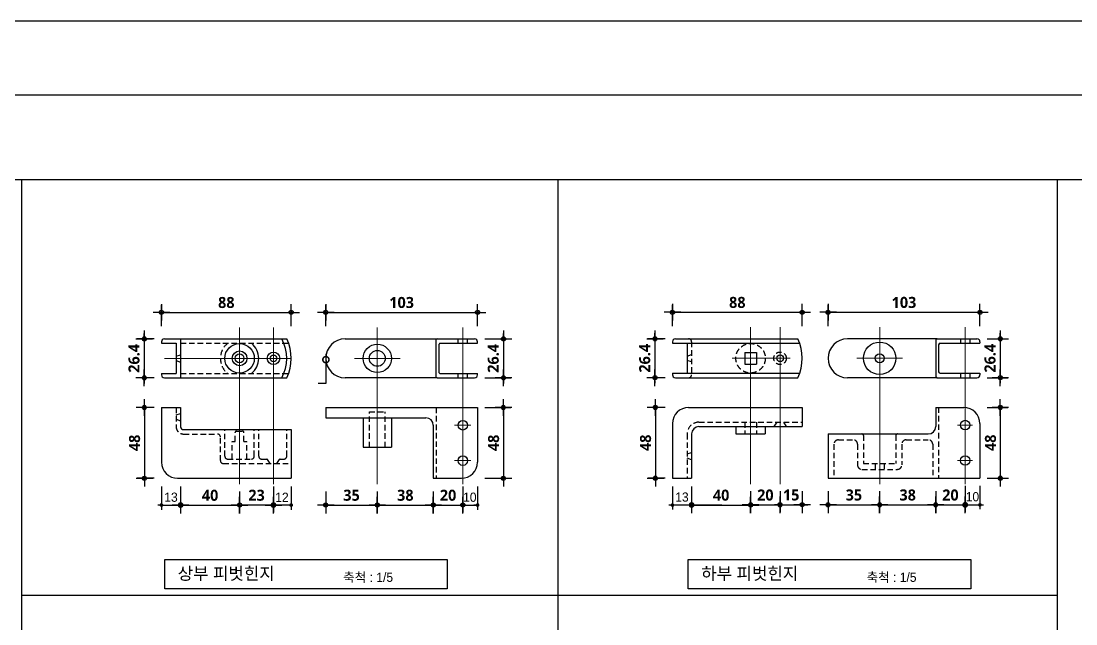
# Model space of a CAD drawing. Header units: millimetres. Extents: x 0 to 8400, y 0 to 5940.
# Drawn here: x 3390 to 6252, y 4305 to 5940 of the extents above; entities that cross this region are included whole.
import ezdxf

# ---------------------------------------------------------------- set-up
doc = ezdxf.new("R2010")
doc.units = ezdxf.units.MM
doc.header["$LTSCALE"] = 10
doc.linetypes.add('CENTER', pattern=[65, 60, -2, 1, -2])
doc.linetypes.add('HID', pattern=[2.3, 1.5, -0.8])
doc.layers.get('DEFPOINTS').update_dxf_attribs({"color": 181})
for name, color, linetype in [('A-ANNO-GRA1', 7, 'Continuous'), ('A-ANNO-SYMB', 7, 'Continuous'), ('A-ANNO-TEXT1', 7, 'Continuous'), ('A-ST-AXIS-DIM', 7, 'Continuous'), ('DIM', 4, 'Continuous'), ('HID', 7, 'HID'), ('부자재', 4, 'Continuous'), ('치수', 1, 'Continuous'), ('해치', 8, 'Continuous')]:
    doc.layers.add(name, color=color, linetype=linetype)
doc.layers.add('중심선', color=1, linetype='CENTER', lineweight=9)
doc.styles.add('2020음성 1차', font='NanumGothicBold.ttf')
doc.styles.add('HY태고딕', font='')
doc.styles.get('HY태고딕').set_extended_font_data('HY울릉도L')
doc.dimstyles.new('NDIM10', dxfattribs={"dimscale": 10, "dimtxt": 3, "dimasz": 0.75, "dimexe": 2, "dimexo": 2, "dimgap": 1, "dimtad": 1, "dimdec": 1, "dimdsep": 46, "dimtxsty": '2020음성 1차', "dimblk": 'Z_DOT', "dimcen": 3, "dimdle": 3, "dimclrd": 7, "dimclre": 7, "dimclrt": 3, "dimadec": 0, "dimazin": 0, "dimtfac": 1, "dimtdec": 1, "dimtix": 1, "dimtmove": 2, "dimatfit": 3, "dimfxl": 1, "dimtolj": 1, "dimtzin": 0, "dimarcsym": 0})

# ---------------------------------------------------------------- blocks, each defined once
blk = doc.blocks.new('_DotSmall')
at = {"color": 0, "linetype": 'ByBlock', "const_width": 0.5}
blk.add_lwpolyline([(-0.0625, 0, 1), (0.0625, 0, 1)], format="xyb", close=True, dxfattribs=at)
blk = doc.blocks.new('Z_DOT')
at = {"layer": 'DIM', "color": 0}
for p, q in [((-3, 0), (3, 0)), ((0, -3), (0, 3))]:
    blk.add_line(p, q, dxfattribs=at)
for radius in [0.75, 0.375]:
    blk.add_circle((0, 0), radius, dxfattribs=at)
blk = doc.blocks.new('*D8633')
at = {"layer": 'A-ST-AXIS-DIM', "color": 7, "lineweight": -2}
for p, q in [((5871.3, 4664.8), (5871.3, 4607.6)), ((5951.3, 4664.8), (5951.3, 4607.6)), ((5878.8, 4627.6), (5943.8, 4627.6))]:
    blk.add_line(p, q, dxfattribs=at)
at = {"layer": 'DEFPOINTS', "color": 0}
for p in [(5871.3, 4684.8), (5951.3, 4684.8), (5951.3, 4627.6)]:
    blk.add_point(p, dxfattribs=at)
at = {"layer": 'A-ST-AXIS-DIM', "color": 7, "linetype": 'ByBlock', "lineweight": -2, "xscale": 7.5, "yscale": 7.5, "zscale": 7.5, "rotation": 180}
blk.add_blockref('Z_DOT', (5871.3, 4627.6), dxfattribs=at)
at = {"layer": 'A-ST-AXIS-DIM', "color": 7, "linetype": 'ByBlock', "lineweight": -2, "xscale": 7.5, "yscale": 7.5, "zscale": 7.5}
blk.add_blockref('Z_DOT', (5951.3, 4627.6), dxfattribs=at)
at = {"layer": 'A-ST-AXIS-DIM', "color": 3, "insert": (5911.3, 4654.1), "char_height": 30, "attachment_point": 5, "style": '2020음성 1차'}
blk.add_mtext('\\A1;20', dxfattribs=at)
blk = doc.blocks.new('*D8634')
at = {"layer": 'A-ST-AXIS-DIM', "color": 7, "lineweight": -2}
for p, q in [((5719.3, 4664.4), (5719.3, 4607.6)), ((5871.3, 4664.8), (5871.3, 4607.6)), ((5726.8, 4627.6), (5863.8, 4627.6))]:
    blk.add_line(p, q, dxfattribs=at)
at = {"layer": 'DEFPOINTS', "color": 0}
for p in [(5719.3, 4684.4), (5871.3, 4684.8), (5871.3, 4627.6)]:
    blk.add_point(p, dxfattribs=at)
at = {"layer": 'A-ST-AXIS-DIM', "color": 7, "linetype": 'ByBlock', "lineweight": -2, "xscale": 7.5, "yscale": 7.5, "zscale": 7.5, "rotation": 180}
blk.add_blockref('Z_DOT', (5719.3, 4627.6), dxfattribs=at)
at = {"layer": 'A-ST-AXIS-DIM', "color": 7, "linetype": 'ByBlock', "lineweight": -2, "xscale": 7.5, "yscale": 7.5, "zscale": 7.5}
blk.add_blockref('Z_DOT', (5871.3, 4627.6), dxfattribs=at)
at = {"layer": 'A-ST-AXIS-DIM', "color": 3, "insert": (5795.3, 4654.2), "char_height": 30, "attachment_point": 5, "style": '2020음성 1차'}
blk.add_mtext('\\A1;38', dxfattribs=at)
blk = doc.blocks.new('*D8635')
at = {"layer": 'A-ST-AXIS-DIM', "color": 7, "lineweight": -2}
for p, q in [((5579.3, 4664.4), (5579.3, 4607.6)), ((5719.3, 4664.8), (5719.3, 4607.6)), ((5586.8, 4627.6), (5711.8, 4627.6))]:
    blk.add_line(p, q, dxfattribs=at)
at = {"layer": 'DEFPOINTS', "color": 0}
for p in [(5579.3, 4684.4), (5719.3, 4684.8), (5719.3, 4627.6)]:
    blk.add_point(p, dxfattribs=at)
at = {"layer": 'A-ST-AXIS-DIM', "color": 7, "linetype": 'ByBlock', "lineweight": -2, "xscale": 7.5, "yscale": 7.5, "zscale": 7.5, "rotation": 180}
blk.add_blockref('Z_DOT', (5579.3, 4627.6), dxfattribs=at)
at = {"layer": 'A-ST-AXIS-DIM', "color": 7, "linetype": 'ByBlock', "lineweight": -2, "xscale": 7.5, "yscale": 7.5, "zscale": 7.5}
blk.add_blockref('Z_DOT', (5719.3, 4627.6), dxfattribs=at)
at = {"layer": 'A-ST-AXIS-DIM', "color": 3, "insert": (5649.3, 4654.2), "char_height": 30, "attachment_point": 5, "style": '2020음성 1차'}
blk.add_mtext('\\A1;35', dxfattribs=at)
blk = doc.blocks.new('*D8636')
at = {"layer": 'A-ST-AXIS-DIM', "color": 7, "lineweight": -2}
for p, q in [((6011.3, 4891.9), (6066.6, 4891.9)), ((6046.6, 4884.4), (6046.6, 4707.4)), ((6011.3, 4699.9), (6066.6, 4699.9))]:
    blk.add_line(p, q, dxfattribs=at)
at = {"layer": 'DEFPOINTS', "color": 0}
for p in [(5991.3, 4891.9), (5991.3, 4699.9), (6046.6, 4699.9)]:
    blk.add_point(p, dxfattribs=at)
at = {"layer": 'A-ST-AXIS-DIM', "color": 7, "linetype": 'ByBlock', "lineweight": -2, "xscale": 7.5, "yscale": 7.5, "zscale": 7.5}
for p, rotation in [((6046.6, 4891.9), 90), ((6046.6, 4699.9), 270)]:
    blk.add_blockref('Z_DOT', p, dxfattribs=dict(at, rotation=rotation))
at = {"layer": 'A-ST-AXIS-DIM', "color": 3, "insert": (6020.1, 4795.9), "char_height": 30, "attachment_point": 5, "rotation": 90, "style": '2020음성 1차'}
blk.add_mtext('\\A1;48', dxfattribs=at)
blk = doc.blocks.new('*D8637')
at = {"layer": 'A-ST-AXIS-DIM', "color": 7, "lineweight": -2}
for p, q in [((6011.3, 5078.1), (6066.6, 5078.1)), ((6046.6, 5085.6), (6046.6, 5093.1)), ((6046.6, 5078.1), (6046.6, 4972.5)), ((6011.3, 4972.5), (6066.6, 4972.5)), ((6046.6, 4965), (6046.6, 4957.5))]:
    blk.add_line(p, q, dxfattribs=at)
at = {"layer": 'DEFPOINTS', "color": 0}
for p in [(5991.3, 5078.1), (5991.3, 4972.5), (6046.6, 4972.5)]:
    blk.add_point(p, dxfattribs=at)
at = {"layer": 'A-ST-AXIS-DIM', "color": 7, "linetype": 'ByBlock', "lineweight": -2, "xscale": 7.5, "yscale": 7.5, "zscale": 7.5}
for p, rotation in [((6046.6, 5078.1), 270), ((6046.6, 4972.5), 90)]:
    blk.add_blockref('Z_DOT', p, dxfattribs=dict(at, rotation=rotation))
at = {"layer": 'A-ST-AXIS-DIM', "color": 3, "insert": (6018.9, 5025.3), "char_height": 30, "attachment_point": 5, "rotation": 90, "style": '2020음성 1차'}
blk.add_mtext('\\A1;26.4', dxfattribs=at)
blk = doc.blocks.new('*D8638')
at = {"layer": 'A-ST-AXIS-DIM', "color": 7, "lineweight": -2}
for p, q in [((5579.3, 5112.8), (5579.3, 5170.1)), ((5991.3, 5112.8), (5991.3, 5170.1)), ((5586.8, 5150.1), (5983.8, 5150.1))]:
    blk.add_line(p, q, dxfattribs=at)
at = {"layer": 'DEFPOINTS', "color": 0}
for p in [(5991.3, 5150.1), (5579.3, 5092.8), (5991.3, 5092.8)]:
    blk.add_point(p, dxfattribs=at)
at = {"layer": 'A-ST-AXIS-DIM', "color": 7, "linetype": 'ByBlock', "lineweight": -2, "xscale": 7.5, "yscale": 7.5, "zscale": 7.5, "rotation": 180}
blk.add_blockref('Z_DOT', (5579.3, 5150.1), dxfattribs=at)
at = {"layer": 'A-ST-AXIS-DIM', "color": 7, "linetype": 'ByBlock', "lineweight": -2, "xscale": 7.5, "yscale": 7.5, "zscale": 7.5}
blk.add_blockref('Z_DOT', (5991.3, 5150.1), dxfattribs=at)
at = {"layer": 'A-ST-AXIS-DIM', "color": 3, "insert": (5785.3, 5176.6), "char_height": 30, "attachment_point": 5, "style": '2020음성 1차'}
blk.add_mtext('\\A1;103', dxfattribs=at)
blk = doc.blocks.new('*D8639')
at = {"layer": 'A-ST-AXIS-DIM', "color": 7, "lineweight": -2}
for p, q in [((5209.1, 4664), (5209.1, 4607.2)), ((5369.1, 4664.4), (5369.1, 4607.2)), ((5216.6, 4627.2), (5361.6, 4627.2))]:
    blk.add_line(p, q, dxfattribs=at)
at = {"layer": 'DEFPOINTS', "color": 0}
for p in [(5209.1, 4684), (5369.1, 4684.4), (5369.1, 4627.2)]:
    blk.add_point(p, dxfattribs=at)
at = {"layer": 'A-ST-AXIS-DIM', "color": 7, "linetype": 'ByBlock', "lineweight": -2, "xscale": 7.5, "yscale": 7.5, "zscale": 7.5, "rotation": 180}
blk.add_blockref('Z_DOT', (5209.1, 4627.2), dxfattribs=at)
at = {"layer": 'A-ST-AXIS-DIM', "color": 7, "linetype": 'ByBlock', "lineweight": -2, "xscale": 7.5, "yscale": 7.5, "zscale": 7.5}
blk.add_blockref('Z_DOT', (5369.1, 4627.2), dxfattribs=at)
at = {"layer": 'A-ST-AXIS-DIM', "color": 3, "insert": (5289.1, 4653.7), "char_height": 30, "attachment_point": 5, "style": '2020음성 1차'}
blk.add_mtext('\\A1;40', dxfattribs=at)
blk = doc.blocks.new('*D8640')
at = {"layer": 'A-ST-AXIS-DIM', "color": 7, "lineweight": -2}
for p, q in [((5369.1, 4664.4), (5369.1, 4607.6)), ((5449.1, 4664.4), (5449.1, 4607.6)), ((5376.6, 4627.6), (5441.6, 4627.6))]:
    blk.add_line(p, q, dxfattribs=at)
at = {"layer": 'DEFPOINTS', "color": 0}
for p in [(5369.1, 4684.4), (5449.1, 4684.4), (5449.1, 4627.6)]:
    blk.add_point(p, dxfattribs=at)
at = {"layer": 'A-ST-AXIS-DIM', "color": 7, "linetype": 'ByBlock', "lineweight": -2, "xscale": 7.5, "yscale": 7.5, "zscale": 7.5, "rotation": 180}
blk.add_blockref('Z_DOT', (5369.1, 4627.6), dxfattribs=at)
at = {"layer": 'A-ST-AXIS-DIM', "color": 7, "linetype": 'ByBlock', "lineweight": -2, "xscale": 7.5, "yscale": 7.5, "zscale": 7.5}
blk.add_blockref('Z_DOT', (5449.1, 4627.6), dxfattribs=at)
at = {"layer": 'A-ST-AXIS-DIM', "color": 3, "insert": (5409.1, 4654.1), "char_height": 30, "attachment_point": 5, "style": '2020음성 1차'}
blk.add_mtext('\\A1;20', dxfattribs=at)
blk = doc.blocks.new('*D8641')
at = {"layer": 'A-ST-AXIS-DIM', "color": 7, "lineweight": -2}
for p, q in [((5449.1, 4664.4), (5449.1, 4607.9)), ((5509.1, 4664.4), (5509.1, 4607.9)), ((5441.6, 4627.9), (5434.1, 4627.9)), ((5449.1, 4627.9), (5509.1, 4627.9)), ((5516.6, 4627.9), (5524.1, 4627.9))]:
    blk.add_line(p, q, dxfattribs=at)
at = {"layer": 'DEFPOINTS', "color": 0}
for p in [(5449.1, 4684.4), (5509.1, 4684.4), (5509.1, 4627.9)]:
    blk.add_point(p, dxfattribs=at)
at = {"layer": 'A-ST-AXIS-DIM', "color": 7, "linetype": 'ByBlock', "lineweight": -2, "xscale": 7.5, "yscale": 7.5, "zscale": 7.5}
blk.add_blockref('Z_DOT', (5449.1, 4627.9), dxfattribs=at)
at = {"layer": 'A-ST-AXIS-DIM', "color": 7, "linetype": 'ByBlock', "lineweight": -2, "xscale": 7.5, "yscale": 7.5, "zscale": 7.5, "rotation": 180}
blk.add_blockref('Z_DOT', (5509.1, 4627.9), dxfattribs=at)
at = {"layer": 'A-ST-AXIS-DIM', "color": 3, "insert": (5479.1, 4654.3), "char_height": 30, "attachment_point": 5, "style": '2020음성 1차'}
blk.add_mtext('\\A1;15', dxfattribs=at)
blk = doc.blocks.new('*D8642')
at = {"layer": 'A-ST-AXIS-DIM', "color": 7, "lineweight": -2}
for p, q in [((5137.1, 4891.9), (5090.8, 4891.9)), ((5110.8, 4884.4), (5110.8, 4707.4)), ((5137.1, 4699.9), (5090.8, 4699.9))]:
    blk.add_line(p, q, dxfattribs=at)
at = {"layer": 'DEFPOINTS', "color": 0}
for p in [(5157.1, 4891.9), (5110.8, 4699.9), (5157.1, 4699.9)]:
    blk.add_point(p, dxfattribs=at)
at = {"layer": 'A-ST-AXIS-DIM', "color": 7, "linetype": 'ByBlock', "lineweight": -2, "xscale": 7.5, "yscale": 7.5, "zscale": 7.5}
for p, rotation in [((5110.8, 4891.9), 90), ((5110.8, 4699.9), 270)]:
    blk.add_blockref('Z_DOT', p, dxfattribs=dict(at, rotation=rotation))
at = {"layer": 'A-ST-AXIS-DIM', "color": 3, "insert": (5084.2, 4795.9), "char_height": 30, "attachment_point": 5, "rotation": 90, "style": '2020음성 1차'}
blk.add_mtext('\\A1;48', dxfattribs=at)
blk = doc.blocks.new('*D8643')
at = {"layer": 'A-ST-AXIS-DIM', "color": 7, "lineweight": -2}
for p, q in [((5137.1, 5078.1), (5089.7, 5078.1)), ((5109.7, 5085.6), (5109.7, 5093.1)), ((5109.7, 5078.1), (5109.7, 4972.5)), ((5137.1, 4972.5), (5089.7, 4972.5)), ((5109.7, 4965), (5109.7, 4957.5))]:
    blk.add_line(p, q, dxfattribs=at)
at = {"layer": 'DEFPOINTS', "color": 0}
for p in [(5157.1, 5078.1), (5109.7, 4972.5), (5157.1, 4972.5)]:
    blk.add_point(p, dxfattribs=at)
at = {"layer": 'A-ST-AXIS-DIM', "color": 7, "linetype": 'ByBlock', "lineweight": -2, "xscale": 7.5, "yscale": 7.5, "zscale": 7.5}
for p, rotation in [((5109.7, 5078.1), 270), ((5109.7, 4972.5), 90)]:
    blk.add_blockref('Z_DOT', p, dxfattribs=dict(at, rotation=rotation))
at = {"layer": 'A-ST-AXIS-DIM', "color": 3, "insert": (5082, 5025.3), "char_height": 30, "attachment_point": 5, "rotation": 90, "style": '2020음성 1차'}
blk.add_mtext('\\A1;26.4', dxfattribs=at)
blk = doc.blocks.new('*D8644')
at = {"layer": 'A-ST-AXIS-DIM', "color": 7, "lineweight": -2}
for p, q in [((5157.1, 5112.8), (5157.1, 5170.1)), ((5509.1, 5112.8), (5509.1, 5170.1)), ((5164.6, 5150.1), (5501.6, 5150.1))]:
    blk.add_line(p, q, dxfattribs=at)
at = {"layer": 'DEFPOINTS', "color": 0}
for p in [(5509.1, 5150.1), (5157.1, 5092.8), (5509.1, 5092.8)]:
    blk.add_point(p, dxfattribs=at)
at = {"layer": 'A-ST-AXIS-DIM', "color": 7, "linetype": 'ByBlock', "lineweight": -2, "xscale": 7.5, "yscale": 7.5, "zscale": 7.5, "rotation": 180}
blk.add_blockref('Z_DOT', (5157.1, 5150.1), dxfattribs=at)
at = {"layer": 'A-ST-AXIS-DIM', "color": 7, "linetype": 'ByBlock', "lineweight": -2, "xscale": 7.5, "yscale": 7.5, "zscale": 7.5}
blk.add_blockref('Z_DOT', (5509.1, 5150.1), dxfattribs=at)
at = {"layer": 'A-ST-AXIS-DIM', "color": 3, "insert": (5333.1, 5176.6), "char_height": 30, "attachment_point": 5, "style": '2020음성 1차'}
blk.add_mtext('\\A1;88', dxfattribs=at)
blk = doc.blocks.new('A$C63EC304E')
at = {"layer": '치수', "color": 1, "xscale": 2.5, "yscale": 2.5, "zscale": 2.5, "rotation": 234.3098741996962}
blk.add_blockref('_DotSmall', (0.31, 0.31), dxfattribs=at)
blk = doc.blocks.new('A$C2BC9653E')
at = {"layer": '치수', "xscale": 0.3333333333333333, "yscale": 0.3333333333333333, "zscale": 0.3333333333333333}
blk.add_blockref('A$C63EC304E', (0, 0), dxfattribs=at)
blk = doc.blocks.new('A$C7FC71301')
at = {"layer": '치수', "rotation": 180}
blk.add_blockref('A$C2BC9653E', (0.208, 0.208), dxfattribs=at)
blk = doc.blocks.new('A$C4A20372B')
at = {"layer": '치수'}
blk.add_blockref('A$C7FC71301', (0, 0), dxfattribs=at)
blk = doc.blocks.new('A$C566469F5')
at = {"layer": '치수'}
blk.add_blockref('A$C4A20372B', (0, 0), dxfattribs=at)
blk = doc.blocks.new('A$C7E317CD4')
at = {"layer": '해치', "xscale": 2, "yscale": 2, "zscale": 2}
blk.add_blockref('A$C566469F5', (0, 0), dxfattribs=at)
blk = doc.blocks.new('A$C54AC53E9')
at = {"layer": '치수'}
blk.add_blockref('A$C7E317CD4', (0, 0), dxfattribs=at)
blk = doc.blocks.new('A$C14455FE0')
at = {"layer": '해치'}
blk.add_blockref('A$C54AC53E9', (0, 0), dxfattribs=at)
blk = doc.blocks.new('*D8657')
at = {"layer": 'A-ST-AXIS-DIM', "color": 7, "lineweight": -2}
for p, q in [((4508.3, 4663.8), (4508.3, 4607)), ((4588.3, 4663.8), (4588.3, 4607)), ((4515.8, 4627), (4580.8, 4627))]:
    blk.add_line(p, q, dxfattribs=at)
at = {"layer": 'DEFPOINTS', "color": 0}
for p in [(4508.3, 4683.8), (4588.3, 4683.8), (4588.3, 4627)]:
    blk.add_point(p, dxfattribs=at)
at = {"layer": 'A-ST-AXIS-DIM', "color": 7, "linetype": 'ByBlock', "lineweight": -2, "xscale": 7.5, "yscale": 7.5, "zscale": 7.5, "rotation": 180}
blk.add_blockref('Z_DOT', (4508.3, 4627), dxfattribs=at)
at = {"layer": 'A-ST-AXIS-DIM', "color": 7, "linetype": 'ByBlock', "lineweight": -2, "xscale": 7.5, "yscale": 7.5, "zscale": 7.5}
blk.add_blockref('Z_DOT', (4588.3, 4627), dxfattribs=at)
at = {"layer": 'A-ST-AXIS-DIM', "color": 3, "insert": (4548.3, 4653.5), "char_height": 30, "attachment_point": 5, "style": '2020음성 1차'}
blk.add_mtext('\\A1;20', dxfattribs=at)
blk = doc.blocks.new('*D8658')
at = {"layer": 'A-ST-AXIS-DIM', "color": 7, "lineweight": -2}
for p, q in [((4356.3, 4663.8), (4356.3, 4607)), ((4508.3, 4663.8), (4508.3, 4607)), ((4363.8, 4627), (4500.8, 4627))]:
    blk.add_line(p, q, dxfattribs=at)
at = {"layer": 'DEFPOINTS', "color": 0}
for p in [(4356.3, 4683.8), (4508.3, 4683.8), (4508.3, 4627)]:
    blk.add_point(p, dxfattribs=at)
at = {"layer": 'A-ST-AXIS-DIM', "color": 7, "linetype": 'ByBlock', "lineweight": -2, "xscale": 7.5, "yscale": 7.5, "zscale": 7.5, "rotation": 180}
blk.add_blockref('Z_DOT', (4356.3, 4627), dxfattribs=at)
at = {"layer": 'A-ST-AXIS-DIM', "color": 7, "linetype": 'ByBlock', "lineweight": -2, "xscale": 7.5, "yscale": 7.5, "zscale": 7.5}
blk.add_blockref('Z_DOT', (4508.3, 4627), dxfattribs=at)
at = {"layer": 'A-ST-AXIS-DIM', "color": 3, "insert": (4432.3, 4653.5), "char_height": 30, "attachment_point": 5, "style": '2020음성 1차'}
blk.add_mtext('\\A1;38', dxfattribs=at)
blk = doc.blocks.new('*D8659')
at = {"layer": 'A-ST-AXIS-DIM', "color": 7, "lineweight": -2}
for p, q in [((4216.3, 4663.8), (4216.3, 4607)), ((4356.3, 4663.8), (4356.3, 4607)), ((4223.8, 4627), (4348.8, 4627))]:
    blk.add_line(p, q, dxfattribs=at)
at = {"layer": 'DEFPOINTS', "color": 0}
for p in [(4216.3, 4683.8), (4356.3, 4683.8), (4356.3, 4627)]:
    blk.add_point(p, dxfattribs=at)
at = {"layer": 'A-ST-AXIS-DIM', "color": 7, "linetype": 'ByBlock', "lineweight": -2, "xscale": 7.5, "yscale": 7.5, "zscale": 7.5, "rotation": 180}
blk.add_blockref('Z_DOT', (4216.3, 4627), dxfattribs=at)
at = {"layer": 'A-ST-AXIS-DIM', "color": 7, "linetype": 'ByBlock', "lineweight": -2, "xscale": 7.5, "yscale": 7.5, "zscale": 7.5}
blk.add_blockref('Z_DOT', (4356.3, 4627), dxfattribs=at)
at = {"layer": 'A-ST-AXIS-DIM', "color": 3, "insert": (4286.3, 4653.5), "char_height": 30, "attachment_point": 5, "style": '2020음성 1차'}
blk.add_mtext('\\A1;35', dxfattribs=at)
blk = doc.blocks.new('*D8660')
at = {"layer": 'A-ST-AXIS-DIM', "color": 7, "lineweight": -2}
for p, q in [((4648.3, 4891.7), (4718.4, 4891.7)), ((4698.4, 4884.2), (4698.4, 4707.2)), ((4648.3, 4699.7), (4718.4, 4699.7))]:
    blk.add_line(p, q, dxfattribs=at)
at = {"layer": 'DEFPOINTS', "color": 0}
for p in [(4628.3, 4891.7), (4628.3, 4699.7), (4698.4, 4699.7)]:
    blk.add_point(p, dxfattribs=at)
at = {"layer": 'A-ST-AXIS-DIM', "color": 7, "linetype": 'ByBlock', "lineweight": -2, "xscale": 7.5, "yscale": 7.5, "zscale": 7.5}
for p, rotation in [((4698.4, 4891.7), 90), ((4698.4, 4699.7), 270)]:
    blk.add_blockref('Z_DOT', p, dxfattribs=dict(at, rotation=rotation))
at = {"layer": 'A-ST-AXIS-DIM', "color": 3, "insert": (4671.9, 4795.7), "char_height": 30, "attachment_point": 5, "rotation": 90, "style": '2020음성 1차'}
blk.add_mtext('\\A1;48', dxfattribs=at)
blk = doc.blocks.new('*D8661')
at = {"layer": 'A-ST-AXIS-DIM', "color": 7, "lineweight": -2}
for p, q in [((4648.3, 5077.8), (4718.7, 5077.8)), ((4698.7, 5085.3), (4698.7, 5092.8)), ((4698.7, 5077.8), (4698.7, 4972.2)), ((4648.3, 4972.2), (4718.7, 4972.2)), ((4698.7, 4964.7), (4698.7, 4957.2))]:
    blk.add_line(p, q, dxfattribs=at)
at = {"layer": 'DEFPOINTS', "color": 0}
for p in [(4628.3, 5077.8), (4628.3, 4972.2), (4698.7, 4972.2)]:
    blk.add_point(p, dxfattribs=at)
at = {"layer": 'A-ST-AXIS-DIM', "color": 7, "linetype": 'ByBlock', "lineweight": -2, "xscale": 7.5, "yscale": 7.5, "zscale": 7.5}
for p, rotation in [((4698.7, 5077.8), 270), ((4698.7, 4972.2), 90)]:
    blk.add_blockref('Z_DOT', p, dxfattribs=dict(at, rotation=rotation))
at = {"layer": 'A-ST-AXIS-DIM', "color": 3, "insert": (4671, 5025), "char_height": 30, "attachment_point": 5, "rotation": 90, "style": '2020음성 1차'}
blk.add_mtext('\\A1;26.4', dxfattribs=at)
blk = doc.blocks.new('*D8662')
at = {"layer": 'A-ST-AXIS-DIM', "color": 7, "lineweight": -2}
for p, q in [((4216.3, 5112.6), (4216.3, 5169.8)), ((4628.3, 5112.6), (4628.3, 5169.8)), ((4223.8, 5149.8), (4620.8, 5149.8))]:
    blk.add_line(p, q, dxfattribs=at)
at = {"layer": 'DEFPOINTS', "color": 0}
for p in [(4628.3, 5149.8), (4216.3, 5092.6), (4628.3, 5092.6)]:
    blk.add_point(p, dxfattribs=at)
at = {"layer": 'A-ST-AXIS-DIM', "color": 7, "linetype": 'ByBlock', "lineweight": -2, "xscale": 7.5, "yscale": 7.5, "zscale": 7.5, "rotation": 180}
blk.add_blockref('Z_DOT', (4216.3, 5149.8), dxfattribs=at)
at = {"layer": 'A-ST-AXIS-DIM', "color": 7, "linetype": 'ByBlock', "lineweight": -2, "xscale": 7.5, "yscale": 7.5, "zscale": 7.5}
blk.add_blockref('Z_DOT', (4628.3, 5149.8), dxfattribs=at)
at = {"layer": 'A-ST-AXIS-DIM', "color": 3, "insert": (4422.3, 5176.4), "char_height": 30, "attachment_point": 5, "style": '2020음성 1차'}
blk.add_mtext('\\A1;103', dxfattribs=at)
blk = doc.blocks.new('*D8663')
at = {"layer": 'A-ST-AXIS-DIM', "color": 7, "lineweight": -2}
for p, q in [((3822.6, 4663.8), (3822.6, 4607)), ((3982.6, 4663.8), (3982.6, 4607)), ((3830.1, 4627), (3975.1, 4627))]:
    blk.add_line(p, q, dxfattribs=at)
at = {"layer": 'DEFPOINTS', "color": 0}
for p in [(3822.6, 4683.8), (3982.6, 4683.8), (3982.6, 4627)]:
    blk.add_point(p, dxfattribs=at)
at = {"layer": 'A-ST-AXIS-DIM', "color": 7, "linetype": 'ByBlock', "lineweight": -2, "xscale": 7.5, "yscale": 7.5, "zscale": 7.5, "rotation": 180}
blk.add_blockref('Z_DOT', (3822.6, 4627), dxfattribs=at)
at = {"layer": 'A-ST-AXIS-DIM', "color": 7, "linetype": 'ByBlock', "lineweight": -2, "xscale": 7.5, "yscale": 7.5, "zscale": 7.5}
blk.add_blockref('Z_DOT', (3982.6, 4627), dxfattribs=at)
at = {"layer": 'A-ST-AXIS-DIM', "color": 3, "insert": (3902.6, 4653.4), "char_height": 30, "attachment_point": 5, "style": '2020음성 1차'}
blk.add_mtext('\\A1;40', dxfattribs=at)
blk = doc.blocks.new('*D8664')
at = {"layer": 'A-ST-AXIS-DIM', "color": 7, "lineweight": -2}
for p, q in [((3750.6, 4891.7), (3704.3, 4891.7)), ((3724.3, 4884.2), (3724.3, 4707.2)), ((3750.6, 4699.7), (3704.3, 4699.7))]:
    blk.add_line(p, q, dxfattribs=at)
at = {"layer": 'DEFPOINTS', "color": 0}
for p in [(3770.6, 4891.7), (3724.3, 4699.7), (3770.6, 4699.7)]:
    blk.add_point(p, dxfattribs=at)
at = {"layer": 'A-ST-AXIS-DIM', "color": 7, "linetype": 'ByBlock', "lineweight": -2, "xscale": 7.5, "yscale": 7.5, "zscale": 7.5}
for p, rotation in [((3724.3, 4891.7), 90), ((3724.3, 4699.7), 270)]:
    blk.add_blockref('Z_DOT', p, dxfattribs=dict(at, rotation=rotation))
at = {"layer": 'A-ST-AXIS-DIM', "color": 3, "insert": (3697.8, 4795.7), "char_height": 30, "attachment_point": 5, "rotation": 90, "style": '2020음성 1차'}
blk.add_mtext('\\A1;48', dxfattribs=at)
blk = doc.blocks.new('*D8665')
at = {"layer": 'A-ST-AXIS-DIM', "color": 7, "lineweight": -2}
for p, q in [((3750.6, 5077.8), (3704, 5077.8)), ((3724, 5085.3), (3724, 5092.8)), ((3724, 5077.8), (3724, 4972.2)), ((3750.6, 4972.2), (3704, 4972.2)), ((3724, 4964.7), (3724, 4957.2))]:
    blk.add_line(p, q, dxfattribs=at)
at = {"layer": 'DEFPOINTS', "color": 0}
for p in [(3770.6, 5077.8), (3724, 4972.2), (3770.6, 4972.2)]:
    blk.add_point(p, dxfattribs=at)
at = {"layer": 'A-ST-AXIS-DIM', "color": 7, "linetype": 'ByBlock', "lineweight": -2, "xscale": 7.5, "yscale": 7.5, "zscale": 7.5}
for p, rotation in [((3724, 5077.8), 270), ((3724, 4972.2), 90)]:
    blk.add_blockref('Z_DOT', p, dxfattribs=dict(at, rotation=rotation))
at = {"layer": 'A-ST-AXIS-DIM', "color": 3, "insert": (3696.3, 5025), "char_height": 30, "attachment_point": 5, "rotation": 90, "style": '2020음성 1차'}
blk.add_mtext('\\A1;26.4', dxfattribs=at)
blk = doc.blocks.new('*D8666')
at = {"layer": 'A-ST-AXIS-DIM', "color": 7, "lineweight": -2}
for p, q in [((3982.6, 4663.8), (3982.6, 4607)), ((4074.6, 4663.8), (4074.6, 4607)), ((4067.1, 4627), (3990.1, 4627))]:
    blk.add_line(p, q, dxfattribs=at)
at = {"layer": 'DEFPOINTS', "color": 0}
for p in [(3982.6, 4683.8), (4074.6, 4683.8), (3982.6, 4627)]:
    blk.add_point(p, dxfattribs=at)
at = {"layer": 'A-ST-AXIS-DIM', "color": 7, "linetype": 'ByBlock', "lineweight": -2, "xscale": 7.5, "yscale": 7.5, "zscale": 7.5, "rotation": 180}
blk.add_blockref('Z_DOT', (3982.6, 4627), dxfattribs=at)
at = {"layer": 'A-ST-AXIS-DIM', "color": 7, "linetype": 'ByBlock', "lineweight": -2, "xscale": 7.5, "yscale": 7.5, "zscale": 7.5}
blk.add_blockref('Z_DOT', (4074.6, 4627), dxfattribs=at)
at = {"layer": 'A-ST-AXIS-DIM', "color": 3, "insert": (4028.6, 4653.5), "char_height": 30, "attachment_point": 5, "style": '2020음성 1차'}
blk.add_mtext('\\A1;23', dxfattribs=at)
blk = doc.blocks.new('*D8667')
at = {"layer": 'A-ST-AXIS-DIM', "color": 7, "lineweight": -2}
for p, q in [((3770.6, 5112.6), (3770.6, 5169.8)), ((4122.6, 5112.6), (4122.6, 5169.8)), ((3778.1, 5149.8), (4115.1, 5149.8))]:
    blk.add_line(p, q, dxfattribs=at)
at = {"layer": 'DEFPOINTS', "color": 0}
for p in [(4122.6, 5149.8), (3770.6, 5092.6), (4122.6, 5092.6)]:
    blk.add_point(p, dxfattribs=at)
at = {"layer": 'A-ST-AXIS-DIM', "color": 7, "linetype": 'ByBlock', "lineweight": -2, "xscale": 7.5, "yscale": 7.5, "zscale": 7.5, "rotation": 180}
blk.add_blockref('Z_DOT', (3770.6, 5149.8), dxfattribs=at)
at = {"layer": 'A-ST-AXIS-DIM', "color": 7, "linetype": 'ByBlock', "lineweight": -2, "xscale": 7.5, "yscale": 7.5, "zscale": 7.5}
blk.add_blockref('Z_DOT', (4122.6, 5149.8), dxfattribs=at)
at = {"layer": 'A-ST-AXIS-DIM', "color": 3, "insert": (3946.6, 5176.4), "char_height": 30, "attachment_point": 5, "style": '2020음성 1차'}
blk.add_mtext('\\A1;88', dxfattribs=at)
blk = doc.blocks.new('_Dot')
at = {"color": 0, "linetype": 'ByBlock', "lineweight": -2}
blk.add_line((-0.5, 0), (-1, 0), dxfattribs=at)
at = {"color": 0, "linetype": 'ByBlock', "const_width": 0.5}
blk.add_lwpolyline([(-0.25, 0, 1), (0.25, 0, 1)], format="xyb", close=True, dxfattribs=at)

msp = doc.modelspace()

# ---------------------------------------------------------------- linework, layer by layer
at = {"layer": 'A-ANNO-GRA1'}
for p, q in [((200, 5510.4), (7294.97, 5510.4)), ((3391.78, 2616.23), (3391.78, 5510.4)), ((4846.71, 2616.23), (4846.71, 5510.4)), ((6201.64, 1184.83), (6201.64, 5510.4)), ((3391.78, 4382.9), (6201.64, 4382.9))]:
    msp.add_line(p, q, dxfattribs=at)
at = {"layer": 'A-ANNO-SYMB'}
for points in [[(3779.48, 4479.56), (4546.15, 4479.56), (4546.15, 4399.57), (3779.48, 4399.57)], [(5199.97, 4479.56), (5966.63, 4479.56), (5966.63, 4399.57), (5199.97, 4399.57)]]:
    msp.add_lwpolyline(points, close=True, dxfattribs=at)
at = {"layer": 'A-ST-AXIS-DIM'}
for p, q in [((3770.58, 4677.52), (3770.58, 4614.49)), ((3822.58, 4677.52), (3822.58, 4614.49)), ((4074.58, 4677.52), (4074.58, 4614.49)), ((4122.58, 4677.52), (4122.58, 4614.49)), ((4588.3, 4677.52), (4588.3, 4614.49)), ((4628.3, 4677.52), (4628.3, 4614.49)), ((5157.06, 4677.77), (5157.06, 4614.74)), ((5209.06, 4677.77), (5209.06, 4614.74)), ((5951.33, 4679.24), (5951.33, 4615.84)), ((5991.33, 4679.24), (5991.33, 4615.84)), ((3770.58, 4626.99), (3822.58, 4626.99)), ((3822.58, 4626.99), (3904.37, 4626.99)), ((4074.58, 4626.99), (3992.79, 4626.99)), ((4122.58, 4626.99), (4074.58, 4626.99)), ((4588.3, 4626.99), (4628.3, 4626.99)), ((5157.06, 4627.24), (5209.06, 4627.24)), ((5209.06, 4627.24), (5290.84, 4627.24)), ((5951.33, 4627.61), (5991.33, 4627.61))]:
    msp.add_line(p, q, dxfattribs=at)
at = {"layer": 'DEFPOINTS'}
for points in [[(8400, 0), (8400, 5940), (0, 5940), (0, 0)], [(200, 5740), (7294.97, 5740), (7294.97, 200), (200, 200)], [(200, 5740), (7294.97, 5740), (7294.97, 200), (200, 200)]]:
    msp.add_lwpolyline(points, close=True, dxfattribs=at)
at = {"layer": 'HID'}
for p, q in [((3822.58, 5065.81), (4115.56, 5065.81)), ((4575.3, 5065.81), (4575.3, 5077.81)), ((4601.3, 5065.81), (4601.3, 5077.81)), ((5209.06, 5070.06), (5209.06, 4980.46)), ((5938.33, 5078.06), (5938.33, 5066.06)), ((5964.33, 5078.06), (5964.33, 5066.06)), ((3810.58, 5031.01), (3822.58, 5035.01)), ((3810.58, 5019.01), (3822.58, 5015.01)), ((5197.06, 5031.26), (5209.06, 5035.26)), ((5209.06, 5015.26), (5197.06, 5019.26)), ((3822.58, 4984.21), (4115.56, 4984.21)), ((4575.3, 4972.21), (4575.3, 4984.21)), ((4601.3, 4972.21), (4601.3, 4984.21)), ((5938.33, 4984.46), (5938.33, 4972.46)), ((5964.33, 4984.46), (5964.33, 4972.46)), ((3810.58, 4891.67), (3810.58, 4839.67)), ((3810.58, 4871.67), (3822.58, 4875.67)), ((4334.7, 4783.67), (4334.7, 4879.67)), ((4334.7, 4879.67), (4377.9, 4879.67)), ((4377.9, 4783.67), (4377.9, 4879.67)), ((4516.3, 4891.67), (4516.3, 4699.67)), ((5879.33, 4891.92), (5879.33, 4699.92)), ((3810.58, 4859.67), (3822.58, 4855.67)), ((5229.06, 4851.92), (5509.06, 4851.92)), ((5353.06, 4851.92), (5353.06, 4819.92)), ((5385.06, 4851.92), (5385.06, 4819.92)), ((5440.06, 4851.92), (5432.06, 4839.92)), ((5458.06, 4851.92), (5466.06, 4839.92)), ((3830.58, 4819.67), (3922.58, 4819.67)), ((3930.58, 4747.67), (3930.58, 4811.67)), ((3942.58, 4759.67), (3942.58, 4831.67)), ((3970.58, 4799.67), (3970.58, 4823.67)), ((3974.58, 4827.67), (3990.58, 4827.67)), ((3994.58, 4799.67), (3994.58, 4823.67)), ((4022.58, 4759.67), (4022.58, 4831.67)), ((4034.58, 4759.67), (4034.58, 4831.67)), ((4110.58, 4759.67), (4110.58, 4831.67)), ((5197.06, 4819.92), (5197.06, 4699.92)), ((5675.33, 4815.92), (5675.33, 4739.92)), ((5763.33, 4815.92), (5763.33, 4739.92)), ((3962.58, 4799.67), (3970.58, 4799.67)), ((3962.58, 4751.67), (3962.58, 4799.67)), ((3994.58, 4799.67), (4002.58, 4799.67)), ((4002.58, 4751.67), (4002.58, 4799.67)), ((5595.33, 4791.92), (5595.33, 4699.92)), ((5607.33, 4803.92), (5647.33, 4803.92)), ((5659.33, 4791.92), (5659.33, 4735.92)), ((5779.33, 4791.92), (5779.33, 4735.92)), ((5791.33, 4803.92), (5851.33, 4803.92)), ((5863.33, 4791.92), (5863.33, 4699.92)), ((3950.58, 4751.67), (4014.58, 4751.67)), ((4042.58, 4751.67), (4056.51, 4751.67)), ((4092.65, 4751.67), (4102.58, 4751.67)), ((5197.06, 4765.92), (5209.06, 4769.92)), ((5209.06, 4749.92), (5197.06, 4753.92)), ((3938.58, 4739.67), (4122.58, 4739.67)), ((4065.58, 4739.67), (4058.17, 4750.78)), ((4083.58, 4739.67), (4090.99, 4750.78)), ((5671.33, 4723.92), (5767.33, 4723.92)), ((5675.33, 4739.92), (5763.33, 4739.92)), ((5707.33, 4739.92), (5707.33, 4723.92)), ((5731.33, 4739.92), (5731.33, 4723.92))]:
    msp.add_line(p, q, dxfattribs=at)
for centre, radius in [((5369.06, 5025.26), 40), ((5449.06, 5025.26), 17)]:
    msp.add_circle(centre, radius, dxfattribs=at)
for centre, radius, start, end in [((3982.58, 5025.01), 52, 128.31488, 231.68512), ((5201.06, 5070.06), 8, 0, 90), ((5201.06, 4980.46), 8, 270, 0), ((3830.58, 4839.67), 20, 180, 270), ((5229.06, 4819.92), 32, 90, 180), ((3922.58, 4811.67), 8, 0, 90), ((3974.58, 4823.67), 4, 90, 180), ((3990.58, 4823.67), 4, 0, 90), ((5671.33, 4815.92), 4, 0, 90), ((5767.33, 4815.92), 4, 90, 180), ((5607.33, 4791.92), 12, 90, 180), ((5647.33, 4791.92), 12, 0, 90), ((5791.33, 4791.92), 12, 90, 180), ((5851.33, 4791.92), 12, 0, 90), ((3950.58, 4759.67), 8, 180, 270), ((4014.58, 4759.67), 8, 270, 0), ((4042.58, 4759.67), 8, 180, 270), ((4056.51, 4749.67), 2, 33.69007, 90), ((4092.65, 4749.67), 2, 90, 146.30993), ((4102.58, 4759.67), 8, 270, 0), ((3938.58, 4747.67), 8, 180, 270), ((5671.33, 4735.92), 12, 180, 270), ((5767.33, 4735.92), 12, 270, 0)]:
    msp.add_arc(centre, radius, start, end, dxfattribs=at)
at = {"layer": '부자재'}
for p, q in [((3770.58, 5069.81), (3770.58, 5065.81)), ((3770.58, 5065.81), (3810.58, 5065.81)), ((3778.58, 5077.81), (4110.58, 5077.81)), ((3810.58, 5065.81), (3810.58, 4984.21)), ((3822.58, 5077.81), (3822.58, 4972.21)), ((4269.1, 5077.81), (4519.71, 5077.81)), ((4516.3, 4974.21), (4516.3, 5075.81)), ((4518.3, 5077.81), (4620.3, 5077.81)), ((4526.3, 5065.81), (4628.3, 5065.81)), ((4628.3, 5065.81), (4628.3, 5069.81)), ((5157.06, 5070.06), (5157.06, 5066.06)), ((5157.06, 5066.06), (5502.04, 5066.06)), ((5165.06, 5078.06), (5201.06, 5078.06)), ((5197.06, 5066.06), (5197.06, 4984.46)), ((5201.06, 5078.06), (5497.06, 5078.06)), ((5875.33, 5078.06), (5632.13, 5078.06)), ((5871.33, 5074.06), (5871.33, 4976.46)), ((5875.33, 5078.06), (5983.33, 5078.06)), ((5883.33, 5066.06), (5991.33, 5066.06)), ((5991.33, 5070.06), (5991.33, 5066.06)), ((4524.3, 4986.21), (4524.3, 5063.81)), ((5353.06, 5041.26), (5353.06, 5009.26)), ((5353.06, 5041.26), (5385.06, 5041.26)), ((5385.06, 5041.26), (5385.06, 5009.26)), ((5879.33, 5062.06), (5879.33, 4988.46)), ((5353.06, 5009.26), (5385.06, 5009.26)), ((3770.58, 4984.21), (3770.58, 4980.21)), ((3770.58, 4984.21), (3810.58, 4984.21)), ((4526.3, 4984.21), (4628.3, 4984.21)), ((4628.3, 4980.21), (4628.3, 4984.21)), ((5157.06, 4984.46), (5502.04, 4984.46)), ((5157.06, 4984.46), (5157.06, 4980.46)), ((5883.33, 4984.46), (5991.33, 4984.46)), ((5991.33, 4984.46), (5991.33, 4980.46)), ((3778.58, 4972.21), (4110.58, 4972.21)), ((4518.3, 4972.21), (4269.1, 4972.21)), ((4518.3, 4972.21), (4620.3, 4972.21)), ((5165.06, 4972.46), (5201.06, 4972.46)), ((5201.06, 4972.46), (5497.06, 4972.46)), ((5875.33, 4972.46), (5632.13, 4972.46)), ((5875.33, 4972.46), (5983.33, 4972.46)), ((3770.58, 4891.67), (3822.58, 4891.67)), ((3770.58, 4891.67), (3770.58, 4743.67)), ((3822.58, 4891.67), (3822.58, 4839.67)), ((4216.3, 4891.67), (4628.3, 4891.67)), ((4216.3, 4891.67), (4216.3, 4863.67)), ((4628.3, 4891.67), (4628.3, 4743.67)), ((5201.06, 4891.92), (5509.06, 4891.92)), ((5509.06, 4891.92), (5509.06, 4839.92)), ((5871.33, 4891.92), (5871.33, 4839.92)), ((5871.33, 4891.92), (5947.33, 4891.92)), ((4216.3, 4863.67), (4488.3, 4863.67)), ((4317.9, 4863.67), (4317.9, 4783.67)), ((4394.7, 4863.67), (4394.7, 4783.67)), ((4508.3, 4843.67), (4508.3, 4699.67)), ((5157.06, 4847.92), (5157.06, 4699.92)), ((5229.06, 4839.92), (5509.06, 4839.92)), ((5329.06, 4839.92), (5329.06, 4819.92)), ((5409.06, 4839.92), (5409.06, 4819.92)), ((5991.33, 4847.92), (5991.33, 4699.92)), ((3830.58, 4831.67), (4122.58, 4831.67)), ((4122.58, 4831.67), (4122.58, 4699.67)), ((5209.06, 4819.92), (5209.06, 4699.92)), ((5329.06, 4819.92), (5409.06, 4819.92)), ((5579.33, 4819.92), (5671.33, 4819.92)), ((5579.33, 4819.92), (5579.33, 4699.92)), ((5671.33, 4819.92), (5767.33, 4819.92)), ((5767.33, 4819.92), (5851.33, 4819.92)), ((4317.9, 4783.67), (4394.7, 4783.67)), ((3814.58, 4699.67), (4122.58, 4699.67)), ((4508.3, 4699.67), (4584.3, 4699.67)), ((5157.06, 4699.92), (5209.06, 4699.92)), ((5579.33, 4699.92), (5991.33, 4699.92))]:
    msp.add_line(p, q, dxfattribs=at)
for centre, radius in [((5719.33, 5025.26), 44), ((3982.58, 5025.01), 40), ((3982.58, 5025.01), 20), ((3982.58, 5025.01), 12), ((4074.58, 5025.01), 17), ((4356.3, 5025.01), 38.4), ((4356.3, 5025.01), 21.6), ((5719.33, 5025.26), 12), ((4074.58, 5025.01), 9), ((5449.06, 5025.26), 9), ((4588.3, 4843.67), 13), ((5951.33, 4843.92), 13), ((4588.3, 4747.67), 13), ((5951.33, 4747.92), 13)]:
    msp.add_circle(centre, radius, dxfattribs=at)
for centre, radius, start, end in [((3778.58, 5069.81), 8, 90, 180), ((3982.58, 5025.01), 52, 308.31488, 51.68512), ((4000.42, 5025.01), 110.16, 331.36012, 28.63988), ((4000.42, 5025.01), 122.16, 334.39147, 25.60853), ((4269.1, 5025.01), 52.8, 90, 270), ((4518.3, 5075.81), 2, 90, 180), ((4526.3, 5063.81), 2, 90, 180), ((4620.3, 5069.81), 8, 0, 90), ((5165.06, 5070.06), 8, 90, 180), ((5386.9, 5025.26), 122.16, 334.39147, 25.60853), ((5632.13, 5025.26), 52.8, 90, 270), ((5875.33, 5074.06), 4, 90, 180), ((5883.33, 5062.06), 4, 90, 180), ((5983.33, 5070.06), 8, 0, 90), ((3778.58, 4980.21), 8, 180, 270), ((4526.3, 4986.21), 2, 180, 270), ((4620.3, 4980.21), 8, 270, 0), ((5165.06, 4980.46), 8, 180, 270), ((5883.33, 4988.46), 4, 180, 270), ((5983.33, 4980.46), 8, 270, 0), ((4518.3, 4974.21), 2, 180, 270), ((5875.33, 4976.46), 4, 180, 270), ((5201.06, 4847.92), 44, 90, 180), ((5947.33, 4847.92), 44, 0, 90), ((3830.58, 4839.67), 8, 180, 270), ((4488.3, 4843.67), 20, 0, 90), ((5229.06, 4819.92), 20, 90, 180), ((5851.33, 4839.92), 20, 270, 0), ((3814.58, 4743.67), 44, 180, 270), ((4584.3, 4743.67), 44, 270, 0)]:
    msp.add_arc(centre, radius, start, end, dxfattribs=at)
at = {"layer": '중심선', "linetype": 'CENTER'}
for p, q in [((3982.58, 5109.06), (3982.58, 4683.77)), ((4074.58, 5109.06), (4074.58, 4683.77)), ((4356.3, 5109.06), (4356.3, 4683.77)), ((4588.3, 5109.06), (4588.3, 4683.77))]:
    msp.add_line(p, q, dxfattribs=at)
at = {"layer": '중심선'}
for p, q in [((5369.06, 5109.32), (5369.06, 4684.02)), ((5449.06, 5109.32), (5449.06, 4684.02)), ((5719.33, 5109.32), (5719.33, 4684.02)), ((5951.33, 5109.32), (5951.33, 4684.02)), ((3778.58, 5025.01), (4122.58, 5025.01)), ((4418, 5025.01), (4294.61, 5025.01)), ((5318.68, 5025.26), (5476.25, 5025.26)), ((5781.03, 5025.26), (5657.64, 5025.26)), ((5951.33, 4891.92), (5951.33, 4891.74)), ((4588.3, 4843.67), (4566.16, 4843.67)), ((4588.3, 4843.67), (4566.16, 4843.67)), ((4588.3, 4843.67), (4610.44, 4843.67)), ((5930.61, 4843.92), (5970.98, 4843.92)), ((4588.3, 4747.67), (4566.16, 4747.67)), ((4588.3, 4747.67), (4566.16, 4747.67)), ((4588.3, 4747.67), (4610.44, 4747.67)), ((5930.61, 4747.92), (5970.98, 4747.92))]:
    msp.add_line(p, q, dxfattribs=at)
at = {"layer": '치수'}
for p, q in [((4216.7, 5037.76), (4216.7, 4956.39)), ((4216.7, 4956.39), (4196.13, 4956.39))]:
    msp.add_line(p, q, dxfattribs=at)

# ---------------------------------------------------------------- block references
at = {"layer": 'A-ST-AXIS-DIM'}
for name, p, xscale, yscale, zscale in [('_Dot', (3770.58, 4626.99), 10, 10, 10), ('_DotSmall', (3822.58, 4626.99), 25, 25, 25), ('_Dot', (4122.58, 4626.99), 10, 10, 10), ('_Dot', (4628.3, 4626.99), 10, 10, 10), ('_Dot', (5157.06, 4626.99), 10, 10, 10), ('_DotSmall', (5209.06, 4627.24), 25, 25, 25), ('_Dot', (5991.33, 4627.61), -10, 10, 10)]:
    msp.add_blockref(name, p, dxfattribs=dict(at, xscale=xscale, yscale=yscale, zscale=zscale))
at = {"layer": 'A-ST-AXIS-DIM', "xscale": 25, "yscale": 25, "zscale": 25, "rotation": 180}
for p in [(4074.58, 4626.99), (5951.33, 4627.61)]:
    msp.add_blockref('_DotSmall', p, dxfattribs=at)
at = {"layer": '해치', "xscale": 20, "yscale": 20, "zscale": 20}
msp.add_blockref('A$C14455FE0', (4212.61, 5017.32), dxfattribs=at)

# ---------------------------------------------------------------- texts
at = {"layer": 'A-ANNO-TEXT1', "attachment_point": 1, "style": 'HY태고딕'}
for s, insert, char_height, width in [('상부 피벗힌지', (3814.7, 4457.98), 33.333, 715.2), ('축척 : 1/5', (4263.64, 4443.71), 25, 536.4), ('하부 피벗힌지', (5235.18, 4457.98), 33.333, 715.2), ('축척 : 1/5', (5683.83, 4443.71), 25, 536.4)]:
    msp.add_mtext(s, dxfattribs=dict(at, insert=insert, char_height=char_height, width=width))
at = {"layer": 'A-ST-AXIS-DIM', "char_height": 25, "attachment_point": 5, "style": 'HY태고딕'}
for s, insert in [('\\A1;13', (3796.56, 4648.23)), ('\\A1;12', (4097.63, 4648.24)), ('\\A1;10', (4607.34, 4648.24)), ('\\A1;13', (5182.89, 4648.49)), ('10', (5971.04, 4649.59))]:
    msp.add_mtext(s, dxfattribs=dict(at, insert=insert))

# ---------------------------------------------------------------- dimensions: what is measured, and where the dimension line sits
at = {"layer": 'A-ST-AXIS-DIM'}
for base, p1, p2, text, picture, middle in [((4122.58, 5149.82), (3770.58, 5092.59), (4122.58, 5092.59), '88', '*D8667', (3946.58, 5176.38)), ((4628.3, 5149.82), (4216.3, 5092.59), (4628.3, 5092.59), '103', '*D8662', (4422.3, 5176.38)), ((5509.06, 5150.08), (5157.06, 5092.85), (5509.06, 5092.85), '88', '*D8644', (5333.06, 5176.63)), ((5991.33, 5150.08), (5579.33, 5092.85), (5991.33, 5092.85), '103', '*D8638', (5785.33, 5176.63)), ((3982.58, 4626.99), (3822.58, 4683.77), (3982.58, 4683.77), '40', '*D8663', (3902.58, 4653.44)), ((3982.58, 4626.99), (4074.58, 4683.77), (3982.58, 4683.77), '23', '*D8666', (4028.58, 4653.54)), ((4356.3, 4626.99), (4216.3, 4683.77), (4356.3, 4683.77), '35', '*D8659', (4286.3, 4653.54)), ((4508.3, 4626.99), (4356.3, 4683.77), (4508.3, 4683.77), '38', '*D8658', (4432.3, 4653.54)), ((4588.3, 4626.99), (4508.3, 4683.77), (4588.3, 4683.77), '20', '*D8657', (4548.3, 4653.48)), ((5369.06, 4627.24), (5209.06, 4684.02), (5369.06, 4684.39), '40', '*D8639', (5289.06, 4653.69)), ((5449.06, 4627.61), (5369.06, 4684.39), (5449.06, 4684.39), '20', '*D8640', (5409.06, 4654.1)), ((5509.06, 4627.89), (5449.06, 4684.39), (5509.06, 4684.39), '15', '*D8641', (5479.06, 4654.26)), ((5719.33, 4627.61), (5579.33, 4684.39), (5719.33, 4684.75), '35', '*D8635', (5649.33, 4654.16)), ((5871.33, 4627.61), (5719.33, 4684.39), (5871.33, 4684.75), '38', '*D8634', (5795.33, 4654.16)), ((5951.33, 4627.61), (5871.33, 4684.75), (5951.33, 4684.75), '20', '*D8633', (5911.33, 4654.1))]:
    dim = msp.add_linear_dim(base=base, p1=p1, p2=p2, text=text, dimstyle='NDIM10', override={"dimtxsty": '2020음성 1차'}, dxfattribs=at)
    dim.commit()
    dim.dimension.update_dxf_attribs({"geometry": picture, "text_midpoint": middle})
for base, p1, p2, angle, text, picture, middle in [((3723.97, 4972.21), (3770.58, 5077.81), (3770.58, 4972.21), 90, '26.4', '*D8665', (3696.26, 5025.01)), ((4698.72, 4972.21), (4628.3, 5077.81), (4628.3, 4972.21), 90, '26.4', '*D8661', (4671.02, 5025.01)), ((5109.67, 4972.46), (5157.06, 5078.06), (5157.06, 4972.46), 90, '26.4', '*D8643', (5081.96, 5025.26)), ((6046.57, 4972.46), (5991.33, 5078.06), (5991.33, 4972.46), 90, '26.4', '*D8637', (6018.87, 5025.26)), ((3724.31, 4699.67), (3770.58, 4891.67), (3770.58, 4699.67), 90, '48', '*D8664', (3697.75, 4795.67)), ((4698.44, 4699.67), (4628.3, 4891.67), (4628.3, 4699.67), 90, '48', '*D8660', (4671.89, 4795.67)), ((5110.79, 4699.92), (5157.06, 4891.92), (5157.06, 4699.92), 90, '48', '*D8642', (5084.23, 4795.92)), ((6046.62, 4699.92), (5991.33, 4891.92), (5991.33, 4699.92), 270, '48', '*D8636', (6020.06, 4795.92))]:
    dim = msp.add_linear_dim(base=base, p1=p1, p2=p2, angle=angle, text=text, dimstyle='NDIM10', override={"dimtxsty": '2020음성 1차'}, dxfattribs=at)
    dim.commit()
    dim.dimension.update_dxf_attribs({"geometry": picture, "text_midpoint": middle})

doc.saveas('drawing.dxf')
